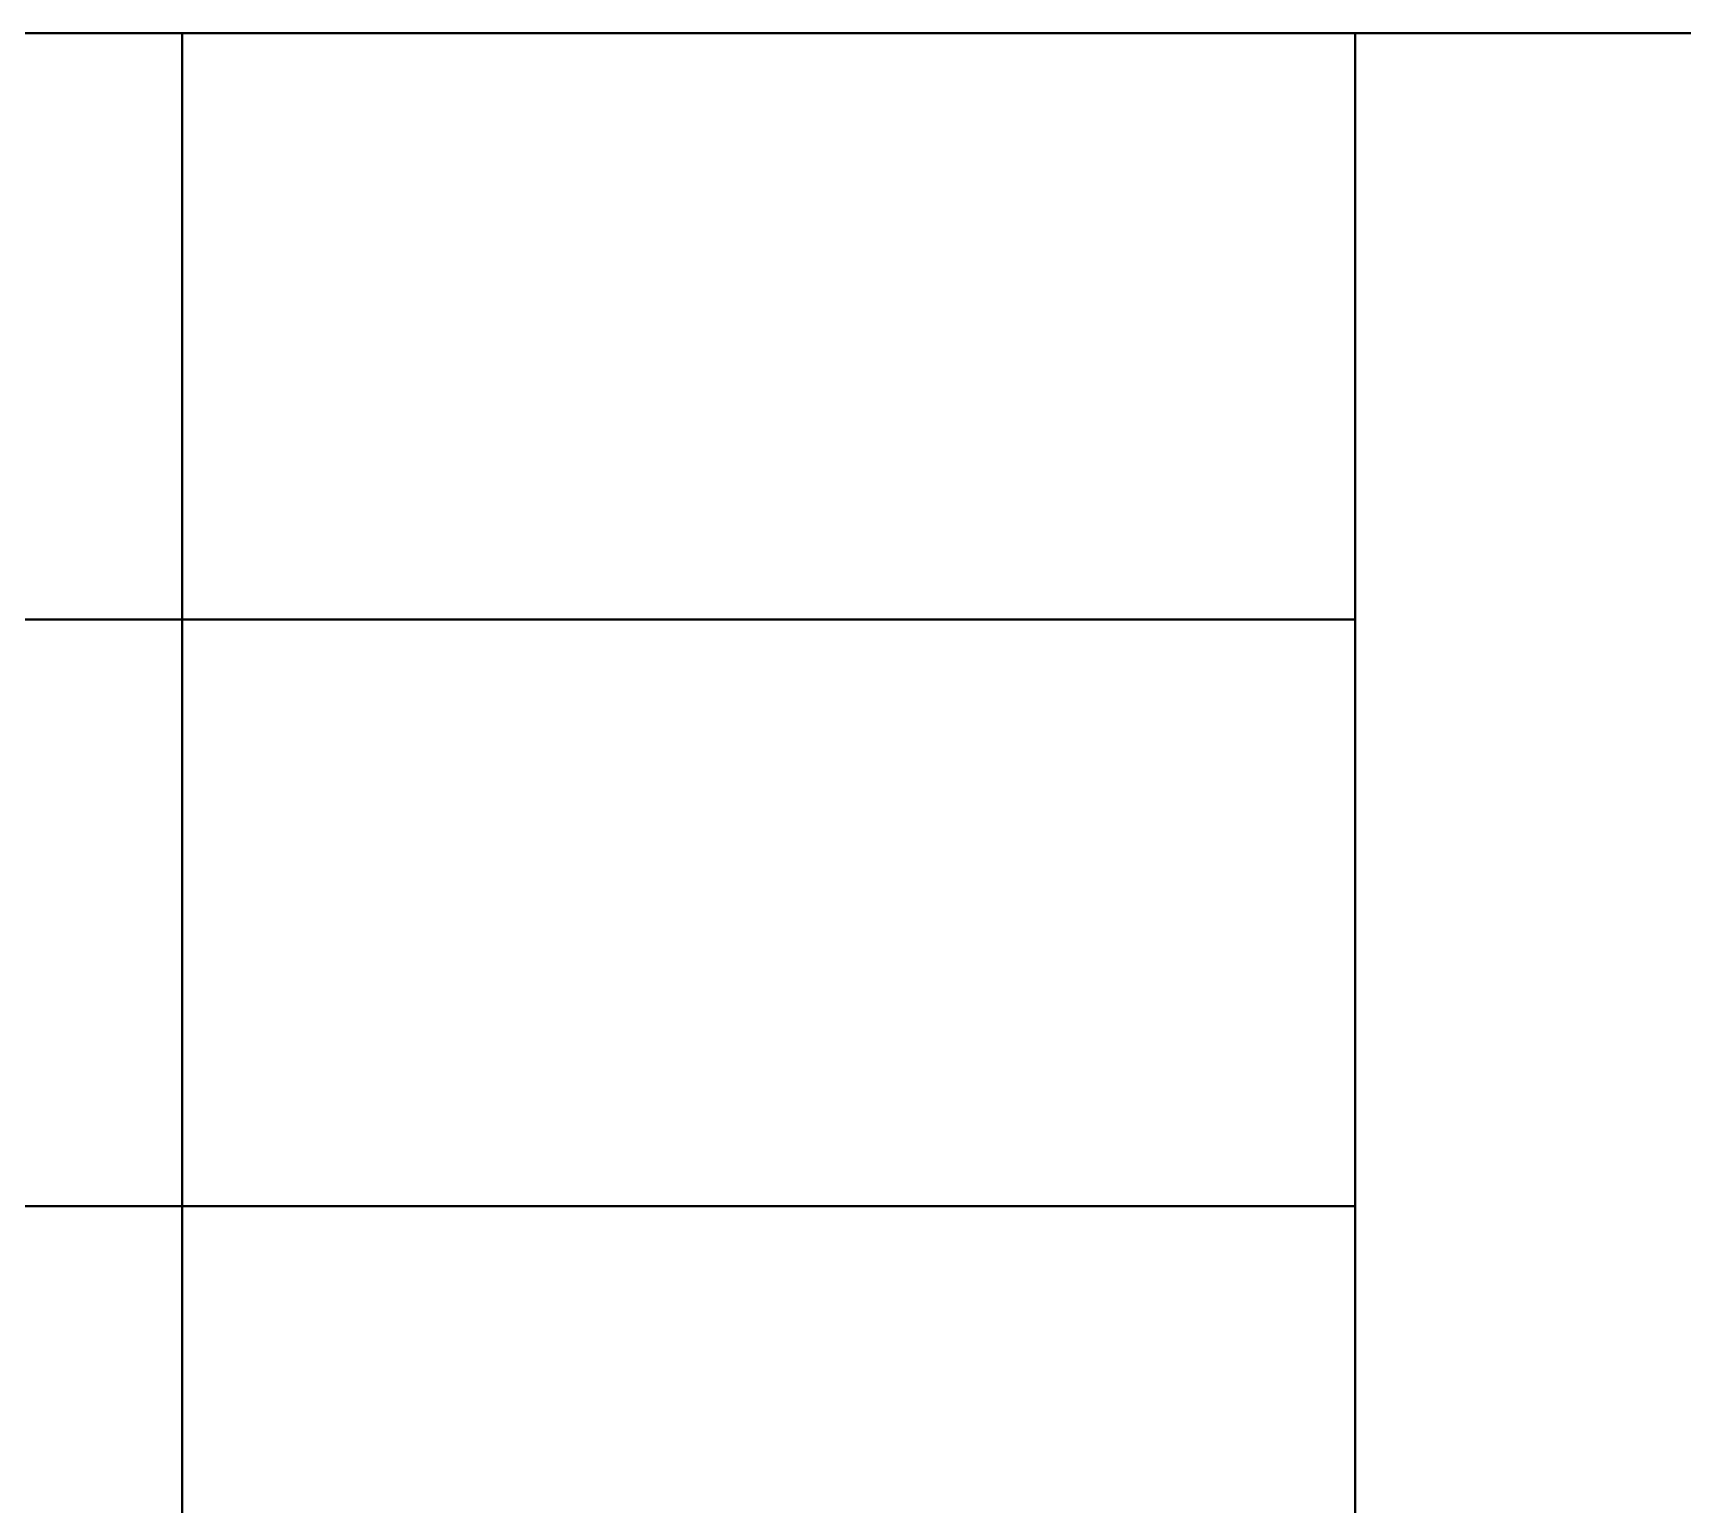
# Model space of a CAD drawing. Header units: millimetres. Extents: x 12064 to 35004, y -6103 to -2658.
# Drawn here: x 30991.59 to 31005.67, y -3099.08 to -3086.53 of the extents above; entities that cross this region are included whole.
import ezdxf

# ---------------------------------------------------------------- set-up
doc = ezdxf.new("R2010")
doc.units = ezdxf.units.MM
doc.layers.add('Layer_06', color=7, linetype='Continuous', lineweight=40)

msp = doc.modelspace()

# ---------------------------------------------------------------- linework, layer by layer
at = {"layer": 'Layer_06', "linetype": 'Continuous'}
for p, q in [((30937.828, -3091.534), (31002.872, -3091.534)), ((30937.828, -3096.537), (31002.872, -3096.537))]:
    msp.add_line(p, q, dxfattribs=at)
for points in [[(31122.952, -3086.531), (30937.828, -3086.531), (30937.828, -3141.567)], [(30992.865, -3086.531), (30992.865, -3141.567)], [(31002.872, -3086.531), (31002.872, -3141.567)]]:
    msp.add_lwpolyline(points, dxfattribs=at)

doc.saveas('drawing.dxf')
